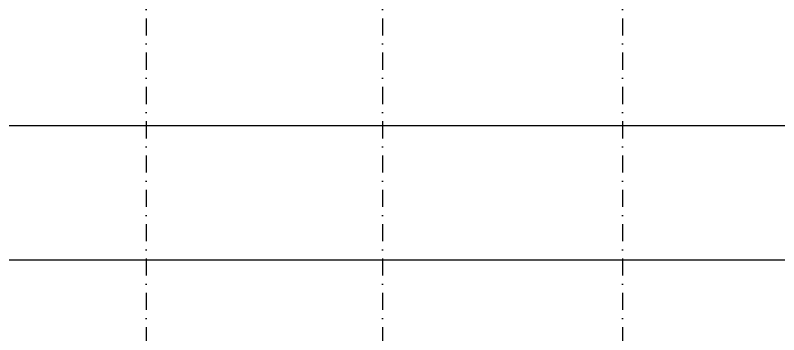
# Model space of a CAD drawing. Header units: metres. Extents: x -121 to 9872, y 3505 to 10721.
# Drawn here: x 2666.1 to 2950.3, y 9422 to 9541.2 of the extents above; entities that cross this region are included whole.
import ezdxf

# ---------------------------------------------------------------- set-up
doc = ezdxf.new("R2010")
doc.units = ezdxf.units.M
doc.linetypes.add('DASHDOT', pattern=[25.4, 12.7, -6.35, 0, -6.35])
doc.layers.add('Grade', color=9, linetype='Continuous')
doc.layers.add('Ind.Rot', color=8, linetype='DASHDOT')

msp = doc.modelspace()

# ---------------------------------------------------------------- linework, layer by layer
at = {"layer": 'Grade'}
for points in [[(0, 9500), (9859.453, 9500)], [(0, 9450), (9859.453, 9450)]]:
    msp.add_lwpolyline(points, dxfattribs=at)
at = {"layer": 'Ind.Rot', "linetype": 'DASHDOT', "ltscale": 0.5}
for points in [[(2714.77, 10500), (2714.77, 8300)], [(2802.77, 10500), (2802.77, 8300)], [(2892.06, 10500), (2892.06, 8300)]]:
    msp.add_lwpolyline(points, dxfattribs=at)

doc.saveas('drawing.dxf')
